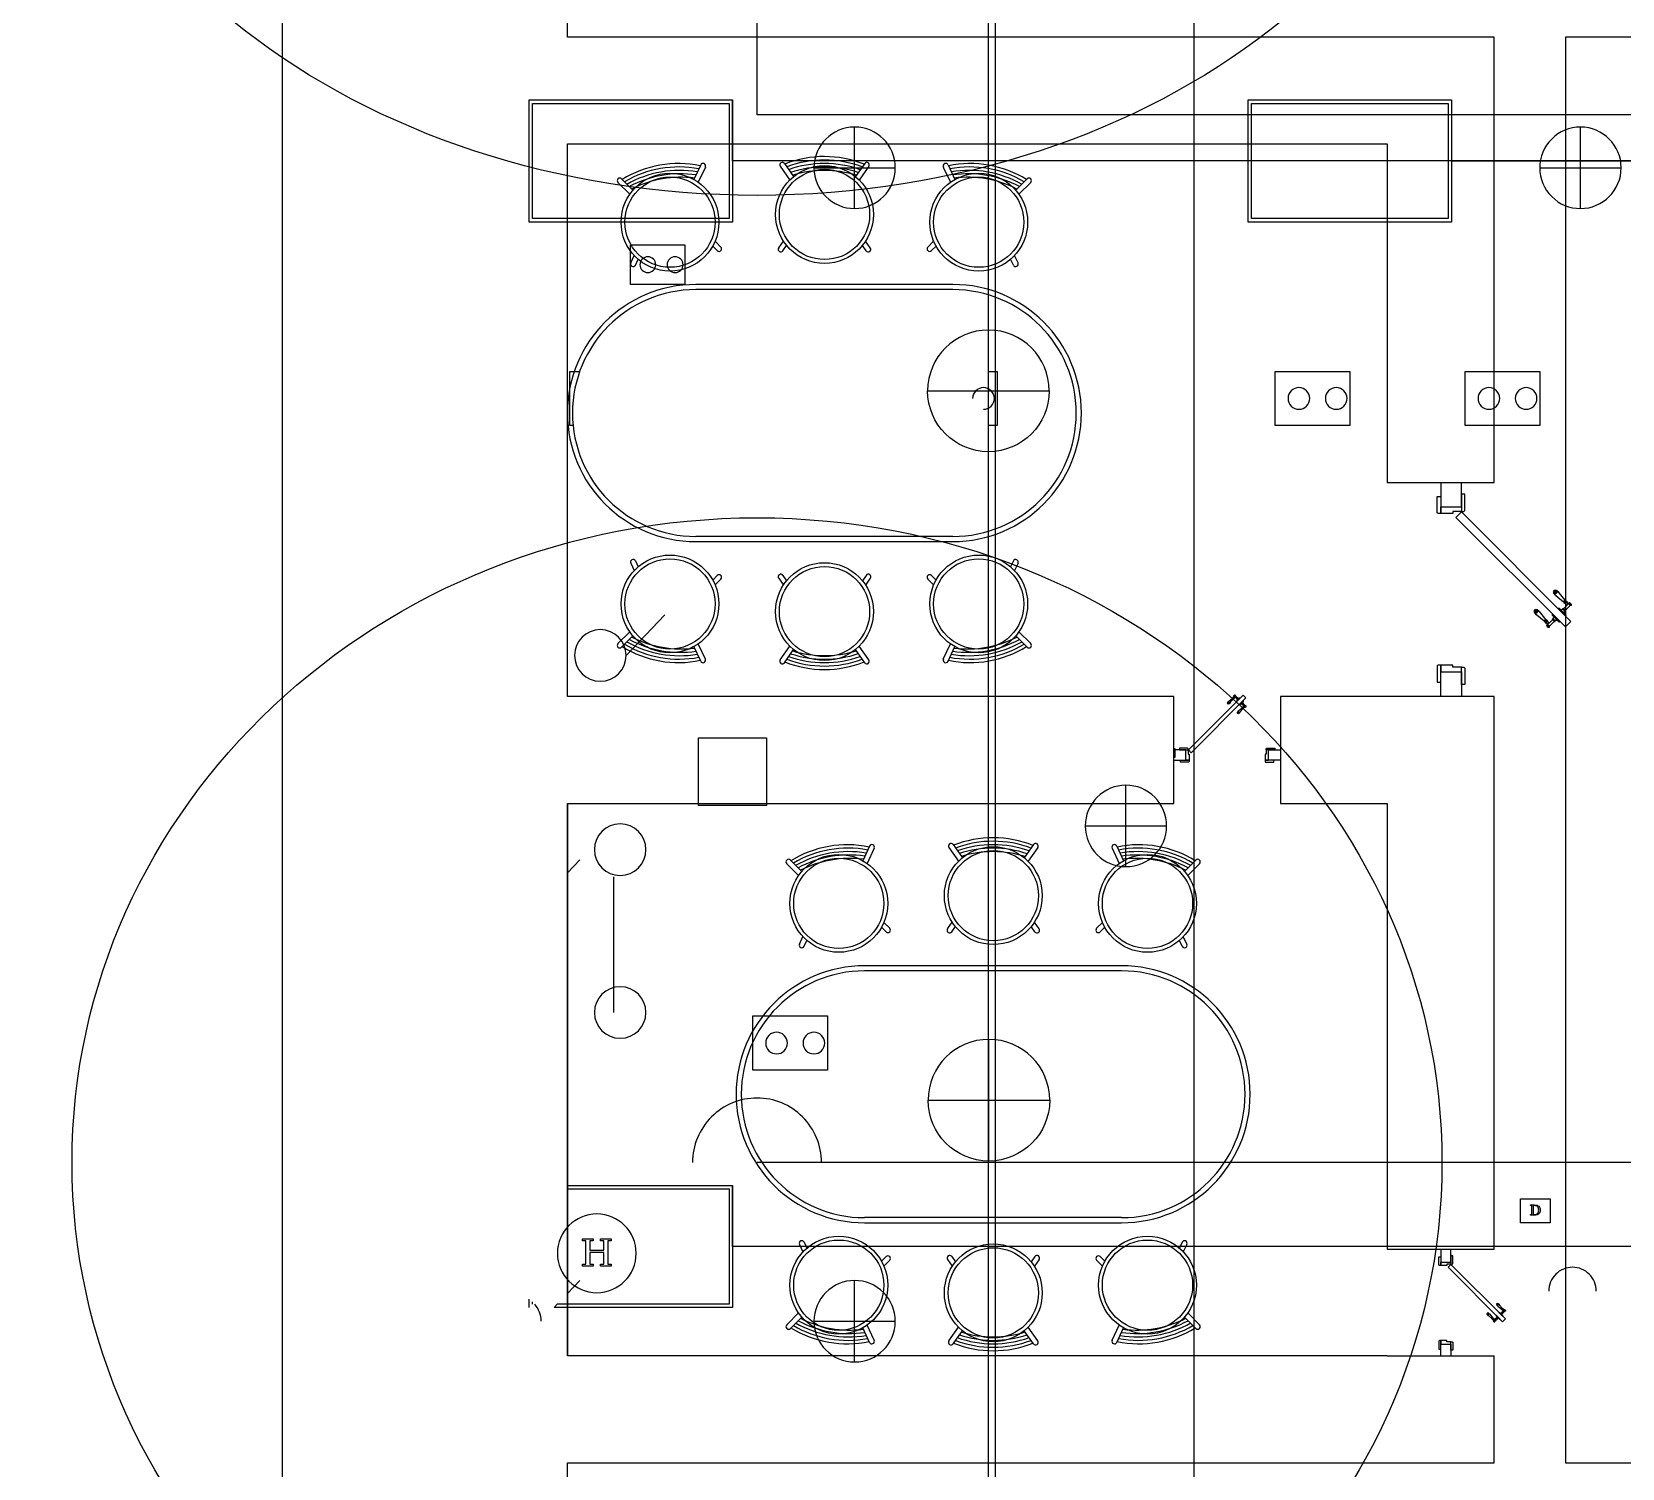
# Model space of a CAD drawing. Header units: millimetres. Extents: x 154 to 2591, y 114 to 4220.
# Drawn here: x 153.6 to 376.7, y 365.3 to 566.8 of the extents above; entities that cross this region are included whole.
import ezdxf

# ---------------------------------------------------------------- set-up
doc = ezdxf.new("R2010")
doc.units = ezdxf.units.MM
doc.header["$MEASUREMENT"] = 0
doc.layers.add('1', color=7, linetype='Continuous', true_color=0x555555)
doc.layers.add('network', color=7, linetype='Continuous', true_color=0x3a6fa0)
for name, color, linetype in [('electrical', 120, 'Continuous'), ('external wall', 1, 'Continuous'), ('glass', 3, 'Continuous'), ('pipe', 180, 'Continuous'), ('plumbing', 203, 'Continuous')]:
    doc.layers.add(name, color=color, linetype=linetype)

# ---------------------------------------------------------------- blocks, each defined once
blk = doc.blocks.new('door900')
at = {"color": 0}
for p, q in [((-30, 3), (-30, 0)), ((30, 0), (-30, 0)), ((27, 6), (-27, 6)), ((-9.3, 67.7), (9.3, 67.7)), ((9.3, 65.2), (-9.3, 65.2)), ((-8.3, 22.3), (8.3, 22.3)), ((-8.3, 18.3), (8.3, 18.3)), ((-6.8, 71.5), (-6.8, 70.2)), ((-5.5, 71.5), (-6.8, 71.5)), ((-6.8, 70.2), (6.8, 70.2)), ((-6.8, 62.7), (-6.8, 24)), ((-6.8, 62.7), (6.8, 62.7)), ((-5.5, 71.5), (5.5, 71.5)), ((5.5, 71.5), (6.8, 71.5)), ((6.8, 71.5), (6.8, 70.2)), ((8.7, 62.7), (6.8, 62.7)), ((6.8, 49.1), (6.8, 24)), ((8.7, 50.9), (8.7, 50.9)), ((10.5, 56.8), (10.5, 62.5)), ((10.5, 56.8), (10.5, 51.1)), ((12.7, 56.8), (12.7, 62.5)), ((12.7, 56.8), (12.7, 51.1)), ((22.5, 63.8), (22.5, 49.8)), ((26.5, 56.8), (26.5, 63.8)), ((26.5, 63.8), (29.1, 63.8)), ((26.5, 63.8), (29.1, 63.8)), ((26.5, 56.8), (26.5, 49.8)), ((26.5, 49.8), (29.1, 49.8)), ((26.5, 49.8), (29.1, 49.8)), ((29.1, 63.8), (29.1, 62.8)), ((29.1, 62.8), (29.1, 56.8)), ((29.1, 50.8), (29.1, 56.8)), ((29.1, 50.8), (29.1, 49.8)), ((29.1, 49.8), (29.1, 49.8)), ((30, 3), (30, 0)), ((31.1, 62.8), (31.1, 56.8)), ((31.1, 50.8), (31.1, 56.8)), ((34.1, 56.8), (34.1, 62.8)), ((34.1, 62.8), (34.1, 56.8)), ((34.1, 50.8), (34.1, 56.8)), ((34.1, 56.8), (34.1, 50.8)), ((92.8, 68.1), (36.2, 62.8)), ((36.2, 56.8), (36.2, 62.8)), ((36.2, 56.8), (36.2, 50.8)), ((92.8, 45.5), (36.2, 50.8)), ((101.2, 67.3), (103.2, 68)), ((101.2, 56.8), (101.2, 67.3)), ((101.2, 56.8), (101.2, 46.3)), ((101.2, 46.3), (103.2, 45.7)), ((103.2, 68), (103.2, 67.7)), ((103.2, 56.8), (103.2, 68)), ((103.2, 56.8), (103.2, 46.3)), ((103.2, 45.9), (103.2, 45.7)), ((106.5, 68), (105.5, 67.3)), ((105.5, 56.8), (105.5, 67.3)), ((105.5, 56.8), (105.5, 46.3)), ((106.5, 45.7), (105.5, 46.3)), ((106.5, 56.8), (106.5, 68)), ((106.5, 56.8), (106.5, 45.7)), ((110.7, 68), (111.8, 67.3)), ((110.7, 56.8), (110.7, 68)), ((110.7, 56.8), (110.7, 45.7)), ((110.7, 45.7), (111.8, 46.3)), ((111.8, 56.8), (111.8, 67.3)), ((111.8, 66.2), (113.3, 66.2)), ((111.8, 56.8), (111.8, 46.3)), ((111.8, 47.5), (113.3, 47.5)), ((113.3, 56.8), (113.3, 66.2)), ((113.3, 56.8), (113.3, 47.5)), ((120.5, 56.8), (120.5, 58.6)), ((120.5, 56.8), (120.5, 55))]:
    blk.add_line(p, q, dxfattribs=at)
for centre, radius, start, end in [((-27, 3), 3, 90, 180), ((-6.8, 6), 6, 130.59085, 180), ((-16.6, 16.6), 8.41, 314.36895, 12.07048), ((-9.3, 66.5), 1.25, 90, 270), ((-8.3, 20.3), 2, 90, 270), ((-6.8, 67.7), 2.51, 90.11503, 179.88497), ((-6.8, 65.2), 2.51, 180.11503, 269.88497), ((-8.5, 24), 1.71, 275.05904, 359.78248), ((0, 64), 9.29, 53.41041, 126.58959), ((6.8, 67.7), 2.51, 0.11503, 89.88497), ((6.8, 65.2), 2.51, 270.11503, 359.88497), ((8.7, 49), 1.91, 88.74263, 178.1515), ((8.5, 24), 1.71, 180.21752, 264.94096), ((16.6, 16.6), 8.41, 167.92952, 225.63105), ((8.3, 20.3), 2, 270, 90), ((8.6, 64.9), 2.15, 272.7029, 297.61425), ((8.6, 48.8), 2.15, 62.38575, 87.2971), ((9.3, 66.5), 1.25, 270, 90), ((10, 62.5), 0.561, 3.70972, 127.96342), ((10, 51.1), 0.561, 232.03658, 356.29028), ((11.6, 62.5), 1.1, 0.01058, 179.98942), ((11.6, 51.1), 1.1, 180.01058, 359.98942), ((6.8, 6), 6, 0, 49.40915), ((16.7, 70.5), 8.83, 243.54662, 311.36941), ((16.7, 43.2), 8.83, 48.63059, 116.45338), ((24.5, 63.7), 2.01, 4.1469, 175.8531), ((24.5, 50), 2.01, 184.1469, 355.8531), ((27, 3), 3, 0, 90), ((30.1, 62.8), 1.03, 0, 180.00139), ((30.1, 50.8), 1.03, 179.99722, 0), ((32.6, 62.8), 1.48, 0, 180), ((32.6, 50.8), 1.48, 180, 0), ((35.2, 62.8), 1.03, 0, 180), ((32.6, 62.8), 1.48, 1.563306237032948e-10, 2.08440831604393e-10), ((35.2, 50.8), 1.03, 180, 0), ((93.1, 72.5), 4.4, 266.39758, 315.64683), ((93.1, 41.1), 4.4, 44.35317, 93.60242), ((98.3, 67.4), 2.89, 358.3861, 135.64683), ((98.3, 46.2), 2.89, 224.35317, 1.6139), ((104.3, 67.6), 1.15, 170.91403, 348.10194), ((104.3, 46.1), 1.15, 11.89806, 189.08597), ((108.6, 68), 2.1, 0, 180), ((108.6, 45.7), 2.1, 180, 0), ((115.5, 62.5), 2.84, 13.45677, 140.49526), ((115.5, 51.2), 2.84, 219.50474, 346.54323), ((127.9, 65.2), 9.88, 191.99914, 221.67574), ((127.9, 48.5), 9.88, 138.32426, 168.00086), ((120.5, 56.8), 1.79, 0, 90), ((120.5, 56.8), 1.79, 270, 0)]:
    blk.add_arc(centre, radius, start, end, dxfattribs=at)
blk = doc.blocks.new('A$C201F2B46')
at = {"color": 0}
for p, q in [((515.8, 941.6), (489.4, 884.9)), ((533.9, 933.1), (506.4, 874.1)), ((824.8, 936), (862.1, 882.7)), ((841.2, 947.5), (877.1, 896.2)), ((1153.9, 947.5), (1118, 896.2)), ((1170.2, 936), (1132.9, 882.6)), ((1459.8, 933.1), (1487.4, 874.1)), ((1478, 941.6), (1504.4, 884.9)), ((193.8, 873.2), (239.8, 827.1)), ((207.9, 887.3), (252.1, 843.1)), ((1785.9, 887.3), (1741.7, 843.1)), ((1800, 873.2), (1754, 827.1)), ((580.2, 607.9), (562.4, 625.8)), ((594.4, 622), (571.6, 644.7)), ((819.3, 619.1), (837.7, 645.4)), ((835.7, 607.6), (850.2, 628.3)), ((1159.3, 607.6), (1144.8, 628.3)), ((1175.7, 619.1), (1157.3, 645.4)), ((1399.4, 622), (1422.1, 644.7)), ((1413.6, 607.9), (1431.4, 625.8)), ((243.4, 560.1), (257, 589.3)), ((261.5, 551.7), (272.2, 574.6)), ((1732.3, 551.7), (1721.6, 574.6)), ((1750.4, 560.1), (1736.8, 589.3)), ((1496.9, 476.2), (496.9, 476.2)), ((1496.9, 476.2), (496.9, 476.2)), ((1496.9, 456.2), (496.9, 456.2)), ((1496.9, -503.8), (496.9, -503.8)), ((496.9, -523.8), (1496.9, -523.8)), ((496.9, -523.8), (1496.9, -523.8)), ((243.4, -607.7), (257, -636.8)), ((261.5, -599.3), (272.2, -622.2)), ((1732.3, -599.3), (1721.6, -622.2)), ((1750.4, -607.7), (1736.8, -636.8)), ((580.2, -655.5), (562.4, -673.3)), ((594.4, -669.6), (571.6, -692.3)), ((819.3, -666.7), (837.7, -693)), ((835.7, -655.2), (850.2, -675.9)), ((1159.3, -655.2), (1144.8, -675.9)), ((1175.7, -666.7), (1157.3, -693)), ((1399.4, -669.6), (1422.1, -692.3)), ((1413.6, -655.5), (1431.4, -673.3)), ((193.8, -920.7), (239.8, -874.7)), ((207.9, -934.9), (252.1, -890.7)), ((533.9, -980.7), (506.4, -921.7)), ((1459.8, -980.7), (1487.4, -921.7)), ((1785.9, -934.9), (1741.7, -890.7)), ((1800, -920.7), (1754, -874.7)), ((515.8, -989.2), (489.4, -932.4)), ((824.8, -983.6), (862.1, -930.2)), ((841.2, -995), (877.1, -943.8)), ((1153.9, -995), (1118, -943.8)), ((1170.2, -983.6), (1132.9, -930.2)), ((1478, -989.2), (1504.4, -932.4))]:
    blk.add_line(p, q, dxfattribs=at)
for centre, radius in [((997.5, 748.8), 190.3), ((396.3, 718.8), 190.3), ((396.3, 718.8), 175.5), ((997.5, 748.8), 175.5), ((1597.5, 718.8), 190.3), ((1597.5, 718.8), 175.5), ((396.3, -766.4), 190.3), ((396.3, -766.4), 175.5), ((997.5, -796.4), 190.3), ((1597.5, -766.4), 190.3), ((1597.5, -766.4), 175.5), ((997.5, -796.4), 175.5)]:
    blk.add_circle(centre, radius, dxfattribs=at)
for centre, radius, start, end in [((429.2, 529), 417.8, 78.26, 121.5976), ((431.5, 515.7), 417.8, 79.3531, 120.5038), ((524.9, 937.3), 10, 335.2341, 154.766), ((833, 941.7), 10, 35.234, 214.7659), ((996.9, 556.2), 417.8, 68.26, 111.5976), ((996.9, 542.7), 417.8, 69.3531, 110.5038), ((996.9, 529.2), 417.8, 70.4516, 109.5504), ((996.9, 515.7), 417.8, 71.5559, 108.2995), ((1162, 941.7), 10, 325.2341, 144.766), ((1468.9, 937.3), 10, 25.234, 204.7659), ((1564.6, 529), 417.8, 58.4024, 101.74), ((1562.3, 515.7), 417.8, 59.4962, 100.6469), ((200.8, 880.2), 10, 45.234, 224.7659), ((433.9, 502.4), 417.8, 80.4516, 119.5504), ((436.2, 489.2), 417.8, 81.5559, 118.2995), ((438.6, 475.9), 417.8, 82.6666, 117.161), ((996.9, 502.2), 417.8, 72.6666, 107.161), ((1559.9, 502.4), 417.8, 60.4496, 99.5484), ((1557.6, 489.2), 417.8, 61.7005, 98.4441), ((1555.2, 475.9), 417.8, 62.839, 97.3334), ((1792.9, 880.2), 10, 315.2341, 134.766), ((587.3, 615), 10, 225.234, 44.7659), ((827.5, 613.4), 10, 145.2341, 324.766), ((1167.5, 613.4), 10, 215.234, 34.7659), ((1406.5, 615), 10, 135.2341, 314.766), ((252.5, 556), 10, 155.2341, 334.766), ((1741.3, 556), 10, 205.234, 24.7659), ((496.9, -23.8), 500, 90, 270), ((496.9, -23.8), 500, 90, 270), ((496.9, -23.8), 480, 90, 270), ((1496.9, -23.8), 500, 270, 90), ((1496.9, -23.8), 500, 270, 90), ((1496.9, -23.8), 480, 270, 90), ((252.5, -603.5), 10, 25.234, 204.7659), ((1741.3, -603.5), 10, 335.2341, 154.766), ((587.3, -662.6), 10, 315.2341, 134.766), ((827.5, -661), 10, 35.234, 214.7659), ((1167.5, -661), 10, 325.2341, 144.766), ((1406.5, -662.6), 10, 45.234, 224.7659), ((200.8, -927.8), 10, 135.2341, 314.766), ((431.5, -563.3), 417.8, 239.4962, 280.6469), ((433.9, -550), 417.8, 240.4496, 279.5484), ((436.2, -536.7), 417.8, 241.7005, 278.4441), ((438.6, -523.5), 417.8, 242.839, 277.3334), ((1562.3, -563.3), 417.8, 259.3531, 300.5038), ((1559.9, -550), 417.8, 260.4516, 299.5504), ((1557.6, -536.7), 417.8, 261.5559, 298.2995), ((1555.2, -523.5), 417.8, 262.6666, 297.161), ((1792.9, -927.8), 10, 225.234, 44.7659), ((429.2, -576.6), 417.8, 238.4024, 281.74), ((524.9, -984.9), 10, 205.234, 24.7659), ((833, -989.3), 10, 145.2341, 324.766), ((996.9, -590.3), 417.8, 249.4962, 290.6469), ((996.9, -576.8), 417.8, 250.4496, 289.5484), ((996.9, -563.3), 417.8, 251.7005, 288.4441), ((996.9, -549.8), 417.8, 252.839, 287.3334), ((1162, -989.3), 10, 215.234, 34.7659), ((1468.9, -984.9), 10, 155.2341, 334.766), ((1564.6, -576.6), 417.8, 258.26, 301.5976), ((996.9, -603.8), 417.8, 248.4024, 291.74)]:
    blk.add_arc(centre, radius, start, end, dxfattribs=at)

msp = doc.modelspace()

# ---------------------------------------------------------------- linework, layer by layer
at = {"color": 0}
for points in [[(351.22, 503.57), (351.22, 500.19), (354.12, 500.19), (354.12, 503.57)], [(351.22, 473.65), (351.22, 477.03), (354.12, 477.03), (354.12, 473.65)], [(313.77, 464.62), (315.46, 464.62), (315.46, 466.07), (313.77, 466.07)], [(328.76, 464.62), (327.07, 464.62), (327.07, 466.07), (328.76, 466.07)], [(351.22, 395.93), (351.22, 394.25), (352.66, 394.25), (352.66, 395.93)], [(351.22, 381.07), (351.22, 382.75), (352.66, 382.75), (352.66, 381.07)]]:
    msp.add_lwpolyline(points, dxfattribs=at)
for points in [[(350.74, 501.64), (351.22, 501.64), (351.22, 499.23), (350.86, 499.23), (350.74, 499.35)], [(351.22, 499.23), (351.22, 500.19), (354.12, 500.19), (354.12, 499.54), (352.94, 499.54), (352.94, 499.23), (351.22, 499.23)], [(354.6, 501.95), (354.12, 501.95), (354.12, 499.54), (354.48, 499.54), (354.6, 499.66)], [(354.12, 499.47), (369.47, 484.11), (368.71, 483.34), (353.35, 498.7)], [(350.74, 475.58), (351.22, 475.58), (351.22, 477.99), (350.86, 477.99), (350.74, 477.87)], [(351.22, 477.99), (351.22, 477.03), (354.12, 477.03), (354.12, 477.68), (352.94, 477.68), (352.94, 477.99), (351.22, 477.99)], [(354.6, 475.26), (354.12, 475.26), (354.12, 477.68), (354.48, 477.68), (354.6, 477.56)], [(315.82, 466.07), (323.52, 473.76), (323.9, 473.38), (316.21, 465.68)], [(314.58, 466.31), (314.58, 466.07), (315.78, 466.07), (315.78, 466.25), (315.72, 466.31)], [(327.95, 466.31), (327.95, 466.07), (326.74, 466.07), (326.74, 466.25), (326.8, 466.31)], [(314.73, 464.38), (314.73, 464.62), (315.94, 464.62), (315.94, 464.44), (315.88, 464.38)], [(315.94, 464.62), (315.46, 464.62), (315.46, 466.07), (315.78, 466.07), (315.78, 465.48), (315.94, 465.48), (315.94, 464.62)], [(326.58, 464.62), (327.07, 464.62), (327.07, 466.07), (326.74, 466.07), (326.74, 465.48), (326.58, 465.48), (326.58, 464.62)], [(327.79, 464.38), (327.79, 464.62), (326.58, 464.62), (326.58, 464.44), (326.64, 464.38)], [(350.98, 394.97), (351.22, 394.97), (351.22, 393.77), (351.04, 393.77), (350.98, 393.83)], [(352.9, 395.13), (352.66, 395.13), (352.66, 393.93), (352.84, 393.93), (352.9, 393.99)], [(351.22, 393.77), (351.22, 394.25), (352.66, 394.25), (352.66, 393.93), (352.07, 393.93), (352.07, 393.77), (351.22, 393.77)], [(352.66, 393.89), (360.29, 386.27), (359.91, 385.88), (352.28, 393.51)], [(350.98, 382.03), (351.22, 382.03), (351.22, 383.23), (351.04, 383.23), (350.98, 383.17)], [(351.22, 383.23), (351.22, 382.75), (352.66, 382.75), (352.66, 383.07), (352.07, 383.07), (352.07, 383.23), (351.22, 383.23)], [(352.9, 381.87), (352.66, 381.87), (352.66, 383.07), (352.84, 383.07), (352.9, 383.01)]]:
    msp.add_lwpolyline(points, close=True, dxfattribs=at)
msp.add_lwpolyline([(313.86, 466.28), (313.89, 466.28, -0.414214), (313.93, 466.24, 0), (313.93, 465.64, 0), (313.93, 465.04, -0.414214), (313.89, 465.01), (313.86, 465.01)], format="xyb", dxfattribs=at)
at = {"layer": '1', "color": 24, "lineweight": -3, "true_color": 0xb03020}
msp.add_lwpolyline([(237.56, 536.92), (245.2, 536.92), (245.2, 531.36), (237.56, 531.36)], close=True, dxfattribs=at)
for points in [[(239.99, 535.25, 0.414213), (238.88, 534.14, 0.414213), (239.99, 533.03, 0.414213), (241.1, 534.14, 0.414214)], [(243.81, 535.25, 0.414213), (242.7, 534.14, 0.414213), (243.81, 533.03, 0.414213), (244.93, 534.14, 0.414214)]]:
    msp.add_lwpolyline(points, format="xyb", close=True, dxfattribs=at)
at = {"layer": 'electrical', "color": 252, "lineweight": -3, "true_color": 0x888888}
for p, q in [((316.58, 682.87), (316.58, 226.07)), ((235.16, 448.28), (235.16, 429.25))]:
    msp.add_line(p, q, dxfattribs=at)
at = {"layer": 'electrical'}
for p, q in [((287.77, 288.46), (287.77, 576.07)), ((288.77, 288.46), (288.77, 576.07))]:
    msp.add_line(p, q, dxfattribs=at)
at = {"layer": 'electrical', "color": 24, "lineweight": -3, "true_color": 0xb03020}
for p, q in [((223.32, 557.25), (251.87, 557.25)), ((223.32, 540.12), (223.32, 557.25)), ((223.79, 556.77), (251.39, 556.77)), ((223.79, 540.6), (223.79, 556.77)), ((251.39, 556.77), (251.39, 540.6)), ((251.87, 557.25), (251.87, 540.12)), ((324.19, 557.25), (352.74, 557.25)), ((324.19, 540.12), (324.19, 557.25)), ((324.67, 556.77), (352.27, 556.77)), ((324.67, 540.6), (324.67, 556.77)), ((352.27, 556.77), (352.27, 540.6)), ((352.74, 557.25), (352.74, 540.12)), ((251.87, 540.12), (223.32, 540.12)), ((251.39, 540.6), (223.79, 540.6)), ((352.74, 540.12), (324.19, 540.12)), ((352.27, 540.6), (324.67, 540.6)), ((229.03, 519.18), (230.44, 519.18)), ((229.03, 511.57), (229.03, 519.18)), ((287.77, 519.18), (288.98, 519.18)), ((288.98, 519.18), (288.98, 511.57)), ((328, 519.18), (338.47, 519.18)), ((328, 511.57), (328, 519.18)), ((338.47, 519.18), (338.47, 511.57)), ((354.65, 519.18), (365.12, 519.18)), ((354.65, 511.57), (354.65, 519.18)), ((365.12, 519.18), (365.12, 511.57)), ((229.51, 511.57), (229.03, 511.57)), ((288.98, 511.57), (287.77, 511.57)), ((338.47, 511.57), (328, 511.57)), ((365.12, 511.57), (354.65, 511.57)), ((254.72, 428.77), (265.19, 428.77)), ((254.72, 421.16), (254.72, 428.77)), ((265.19, 428.77), (265.19, 421.16)), ((265.19, 421.16), (254.72, 421.16)), ((228.72, 404.98), (251.87, 404.98)), ((228.72, 404.51), (251.39, 404.51)), ((251.39, 404.51), (251.39, 388.33)), ((251.87, 404.98), (251.87, 387.85)), ((230.82, 397.24), (230.82, 397.51)), ((230.82, 397.51), (232.33, 397.51)), ((231.31, 397.24), (230.82, 397.24)), ((231.31, 393.93), (231.31, 397.24)), ((232.33, 397.24), (231.83, 397.24)), ((231.83, 397.24), (231.83, 395.9)), ((232.33, 397.51), (232.33, 397.24)), ((233.34, 397.24), (233.34, 397.51)), ((233.34, 397.51), (234.85, 397.51)), ((233.83, 397.24), (233.34, 397.24)), ((233.83, 395.9), (233.83, 397.24)), ((234.85, 397.24), (234.36, 397.24)), ((234.36, 397.24), (234.36, 393.93)), ((234.85, 397.51), (234.85, 397.24)), ((231.83, 395.9), (233.83, 395.9)), ((233.83, 395.59), (231.83, 395.59)), ((231.83, 395.59), (231.83, 393.93)), ((233.83, 393.93), (233.83, 395.59)), ((230.82, 393.66), (230.82, 393.93)), ((230.82, 393.93), (231.31, 393.93)), ((232.33, 393.66), (230.82, 393.66)), ((231.83, 393.93), (232.33, 393.93)), ((232.33, 393.93), (232.33, 393.66)), ((233.34, 393.66), (233.34, 393.93)), ((233.34, 393.93), (233.83, 393.93)), ((234.85, 393.66), (233.34, 393.66)), ((234.36, 393.93), (234.85, 393.93)), ((234.85, 393.93), (234.85, 393.66)), ((223.32, 387.85), (223.32, 389.02)), ((223.79, 388.33), (223.79, 388.67)), ((251.39, 388.33), (227.29, 388.33)), ((251.87, 387.85), (226.84, 387.85))]:
    msp.add_line(p, q, dxfattribs=at)
at = {"layer": 'electrical', "color": 30, "lineweight": -3, "true_color": 0xe67e22}
for p, q in [((251.87, 548.69), (251.87, 557.25)), ((352.74, 557.25), (352.74, 548.69)), ((464.09, 548.69), (251.87, 548.69)), ((352.74, 548.69), (464.09, 548.69)), ((251.87, 396.42), (251.87, 404.98)), ((464.09, 396.42), (251.87, 396.42))]:
    msp.add_line(p, q, dxfattribs=at)
at = {"layer": 'electrical', "color": 42, "lineweight": -3, "true_color": 0xc8922a}
for p, q in [((269, 542.02), (269, 553.44)), ((370.83, 542.02), (370.83, 553.44)), ((263.29, 547.73), (274.71, 547.73)), ((365.12, 547.73), (376.54, 547.73)), ((236.93, 479.33), (242.36, 485.04)), ((307.06, 449.71), (307.06, 461.13)), ((301.35, 455.42), (312.77, 455.42)), ((228.72, 448.84), (230.45, 450.66)), ((228.72, 389.84), (230.45, 391.66)), ((269, 380.24), (269, 391.66)), ((226.84, 387.85), (227.29, 388.33)), ((263.29, 385.95), (274.71, 385.95))]:
    msp.add_line(p, q, dxfattribs=at)
at = {"layer": 'electrical', "color": 116, "lineweight": -3, "true_color": 0x1a6b3a}
for p, q in [((247.11, 467.79), (256.63, 467.79)), ((247.11, 458.28), (247.11, 467.79)), ((256.63, 467.79), (256.63, 458.28)), ((256.63, 458.28), (247.11, 458.28))]:
    msp.add_line(p, q, dxfattribs=at)
at = {"layer": 'electrical', "color": 42, "lineweight": -3, "true_color": 0xc8922a}
for centre, radius, start, end in [((269, 547.73), 5.71, 90, 180), ((269, 547.73), 5.71, 360, 90), ((370.83, 547.73), 5.71, 89.9999, 180.0001), ((370.83, 547.73), 5.71, 0.0001, 89.9999), ((269, 547.73), 5.71, 180, 270), ((269, 547.73), 5.71, 270, 0), ((370.83, 547.73), 5.71, 179.9999, 270.0001), ((370.83, 547.73), 5.71, 270.0001, 359.9999), ((233.32, 479.33), 3.62, 90, 180), ((233.32, 479.33), 3.62, 360, 90), ((233.32, 479.33), 3.62, 180, 270), ((233.32, 479.33), 3.62, 270, 360), ((307.06, 455.42), 5.71, 89.9999, 180.0001), ((307.06, 455.42), 5.71, 359.9999, 90.0001), ((236.11, 452.09), 3.62, 90, 180), ((236.11, 452.09), 3.62, 360, 90), ((307.06, 455.42), 5.71, 180.0001, 269.9999), ((307.06, 455.42), 5.71, 270.0001, 359.9999), ((236.11, 452.09), 3.62, 180, 270), ((236.11, 452.09), 3.62, 270, 360), ((236.11, 429.25), 3.62, 90, 180), ((236.11, 429.25), 3.62, 360, 90), ((236.11, 429.25), 3.62, 180, 270), ((236.11, 429.25), 3.62, 270, 360), ((269, 385.95), 5.71, 89.9999, 180.0001), ((269, 385.95), 5.71, 359.9999, 90.0001), ((221.41, 385.95), 3.62, 360, 41.1249), ((269, 385.95), 5.71, 180.0001, 269.9999), ((269, 385.95), 5.71, 270.0001, 359.9999)]:
    msp.add_arc(centre, radius, start, end, dxfattribs=at)
at = {"layer": 'electrical', "color": 24, "lineweight": -3, "true_color": 0xb03020}
for centre, radius, start, end in [((287.08, 515.38), 1.52, 89.9998, 180.0002), ((287.08, 515.38), 1.52, 359.9998, 90.0002), ((331.33, 515.38), 1.52, 89.9998, 180.0002), ((331.33, 515.38), 1.52, 359.9998, 90.0002), ((336.57, 515.38), 1.52, 89.9998, 180.0002), ((336.57, 515.38), 1.52, 359.9998, 90.0002), ((357.98, 515.38), 1.52, 89.9995, 180.0005), ((357.98, 515.38), 1.52, 359.9995, 90.0005), ((363.21, 515.38), 1.52, 89.9995, 180.0005), ((363.21, 515.38), 1.52, 359.9995, 90.0005), ((287.08, 515.38), 1.52, 269.9998, 0.0002), ((331.33, 515.38), 1.52, 179.9998, 270.0002), ((331.33, 515.38), 1.52, 269.9998, 0.0002), ((336.57, 515.38), 1.52, 179.9998, 270.0002), ((336.57, 515.38), 1.52, 269.9998, 0.0002), ((357.98, 515.38), 1.52, 179.9995, 270.0005), ((357.98, 515.38), 1.52, 269.9995, 0.0005), ((363.21, 515.38), 1.52, 179.9995, 270.0005), ((363.21, 515.38), 1.52, 269.9995, 0.0005), ((258.05, 424.97), 1.52, 89.9998, 180.0002), ((258.05, 424.97), 1.52, 359.9998, 90.0002), ((263.29, 424.97), 1.52, 89.9998, 180.0002), ((263.29, 424.97), 1.52, 359.9998, 90.0002), ((258.05, 424.97), 1.52, 179.9998, 270.0002), ((258.05, 424.97), 1.52, 269.9998, 0.0002), ((263.29, 424.97), 1.52, 179.9998, 270.0002), ((263.29, 424.97), 1.52, 269.9998, 0.0002), ((232.83, 395.47), 5.52, 90, 180), ((232.83, 395.47), 5.52, 0, 90), ((232.83, 395.47), 5.52, 180, 270), ((232.83, 395.47), 5.52, 270, 360)]:
    msp.add_arc(centre, radius, start, end, dxfattribs=at)
at = {"layer": 'external wall'}
for p, q in [((228.72, 566.07), (228.72, 586.07)), ((358.72, 566.07), (228.72, 566.07)), ((358.72, 503.57), (358.72, 566.07)), ((228.72, 473.57), (228.72, 551.07)), ((228.72, 551.07), (343.72, 551.07)), ((343.72, 551.07), (343.72, 503.57)), ((343.72, 503.57), (358.72, 503.57)), ((313.76, 473.57), (228.72, 473.57)), ((313.76, 458.57), (313.76, 473.57)), ((228.72, 458.57), (228.72, 381.07)), ((228.72, 381.07), (228.72, 458.57)), ((228.72, 458.57), (313.76, 458.57))]:
    msp.add_line(p, q, dxfattribs=at)
for points in [[(409.92, 186.07), (188.72, 186.07), (188.72, 601.07)], [(383.72, 566.07), (368.72, 566.07), (368.72, 366.07), (488.72, 366.07)], [(358.72, 396.07), (358.72, 473.57), (343.72, 473.57), (328.76, 473.57), (328.76, 458.57), (343.72, 458.57), (343.72, 396.07)], [(343.72, 396.07), (358.72, 396.07)], [(228.72, 346.07), (228.72, 366.07), (358.72, 366.07), (358.72, 381.07)], [(343.72, 381.07), (228.72, 381.07)], [(343.72, 381.07), (358.72, 381.07)]]:
    msp.add_lwpolyline(points, dxfattribs=at)
at = {"layer": 'network', "color": 197, "lineweight": -3, "true_color": 0x5a2d82}
for points in [[(424.87, 511.08), (424.87, 521.25), (402.26, 521.25), (402.26, 555.16), (255.31, 555.16), (255.31, 611.69)], [(424.87, 498.64), (402.26, 498.64), (402.26, 408.21), (294.87, 408.21), (255.31, 408.21)]]:
    msp.add_lwpolyline(points, dxfattribs=at)
for points in [[(264.35, 408.21, 0.414214), (255.31, 417.25, 0.414214), (246.26, 408.21)], [(373.05, 390.18, 0.414214), (369.71, 393.51, 0.414214), (366.38, 390.18)]]:
    msp.add_lwpolyline(points, format="xyb", dxfattribs=at)
at = {"layer": 'network', "lineweight": -3}
msp.add_lwpolyline([(362.43, 403.11), (366.6, 403.11), (366.6, 399.77), (362.43, 399.77)], close=True, dxfattribs=at)
for points in [[(364.4, 400.81), (363.83, 400.81), (363.83, 400.92), (364.01, 400.92), (364.01, 402.16), (363.83, 402.16), (363.83, 402.26), (364.4, 402.26)], [(364.39, 402.16), (364.21, 402.16), (364.21, 400.92), (364.39, 400.92)]]:
    msp.add_lwpolyline(points, dxfattribs=at)
at = {"layer": 'network', "color": 7, "lineweight": -3}
for points in [[(255.31, 543.86), (199.12, 543.86), (153.57, 579.29), (153.57, 622.99)], [(357.05, 622.99), (357.05, 579.29), (311.5, 543.86), (255.31, 543.86)], [(159.22, 408.21), (159.22, 458.15), (202.24, 498.64), (255.31, 498.64)], [(255.31, 498.64), (308.37, 498.64), (351.39, 458.15), (351.39, 408.21)], [(255.31, 317.77), (202.24, 317.77), (159.22, 358.26), (159.22, 408.21)], [(351.39, 408.21), (351.39, 358.26), (308.37, 317.77), (255.31, 317.77)]]:
    msp.add_open_spline(points, degree=3, dxfattribs=at)
at = {"layer": 'network', "lineweight": -3}
for points in [[(364.82, 402), (364.72, 402.1), (364.58, 402.16), (364.39, 402.16)], [(364.4, 402.26), (364.65, 402.26), (364.85, 402.2), (364.98, 402.07)], [(364.97, 401.54), (364.97, 401.74), (364.92, 401.89), (364.82, 402)], [(364.98, 402.07), (365.12, 401.94), (365.19, 401.76), (365.19, 401.54)], [(364.39, 400.92), (364.58, 400.92), (364.72, 400.97), (364.82, 401.08)], [(364.98, 401), (364.84, 400.88), (364.65, 400.81), (364.4, 400.81)], [(364.82, 401.08), (364.92, 401.18), (364.97, 401.34), (364.97, 401.54)], [(365.19, 401.54), (365.19, 401.31), (365.12, 401.13), (364.98, 401)]]:
    msp.add_open_spline(points, degree=3, dxfattribs=at)
at = {"layer": 'pipe', "color": 215, "lineweight": -3, "true_color": 0x9c27b0}
for points in [[(287.77, 507.91, -0.414212), (279.24, 516.44), (296.3, 516.44, -0.414212), (287.77, 507.91), (287.77, 524.97, 0.414212), (279.24, 516.44)], [(287.84, 408.42, -0.414212), (279.31, 416.95), (296.37, 416.95, -0.414212), (287.84, 408.42), (287.84, 425.48, 0.414212), (279.31, 416.95)]]:
    msp.add_lwpolyline(points, format="xyb", dxfattribs=at)
for centre in [(287.77, 516.44), (287.84, 416.95)]:
    msp.add_arc(centre, 8.53, 0.0001, 89.9999, dxfattribs=at)
at = {"layer": 'plumbing'}
for p, q in [((287.77, 288.46), (287.77, 507.91)), ((288.77, 288.46), (288.77, 507.91))]:
    msp.add_line(p, q, dxfattribs=at)

# ---------------------------------------------------------------- block references
at = {"color": 0}
for p, xscale, yscale, zscale, rotation in [((368.2, 485.39), -0.02413002353365448, 0.02413002353365448, 0.02413002353365448, 315), ((367.43, 484.62), 0.02413002353365448, 0.02413002353365448, 0.02413002353365448, 134.9999999999999), ((322.87, 473.12), -0.01209062402658979, 0.01209062402658979, 0.01209062402658979, 45), ((323.26, 472.74), 0.01209062402658979, 0.01209062402658979, 0.01209062402658979, 224.9999999999999), ((359.65, 386.9), -0.01198624837429876, 0.01198624837429876, 0.01198624837429876, 315), ((359.27, 386.52), 0.01198624837429876, 0.01198624837429876, 0.01198624837429876, 134.9999999999999)]:
    msp.add_blockref('door900', p, dxfattribs=dict(at, xscale=xscale, yscale=yscale, zscale=zscale, rotation=rotation))
at = {"layer": 'glass', "xscale": 0.03605615998001302, "yscale": 0.03605615998001302, "zscale": 0.03605615998001302}
for p in [(228.81, 514.19), (252.49, 418.64)]:
    msp.add_blockref('A$C201F2B46', p, dxfattribs=at)

doc.saveas('drawing.dxf')
